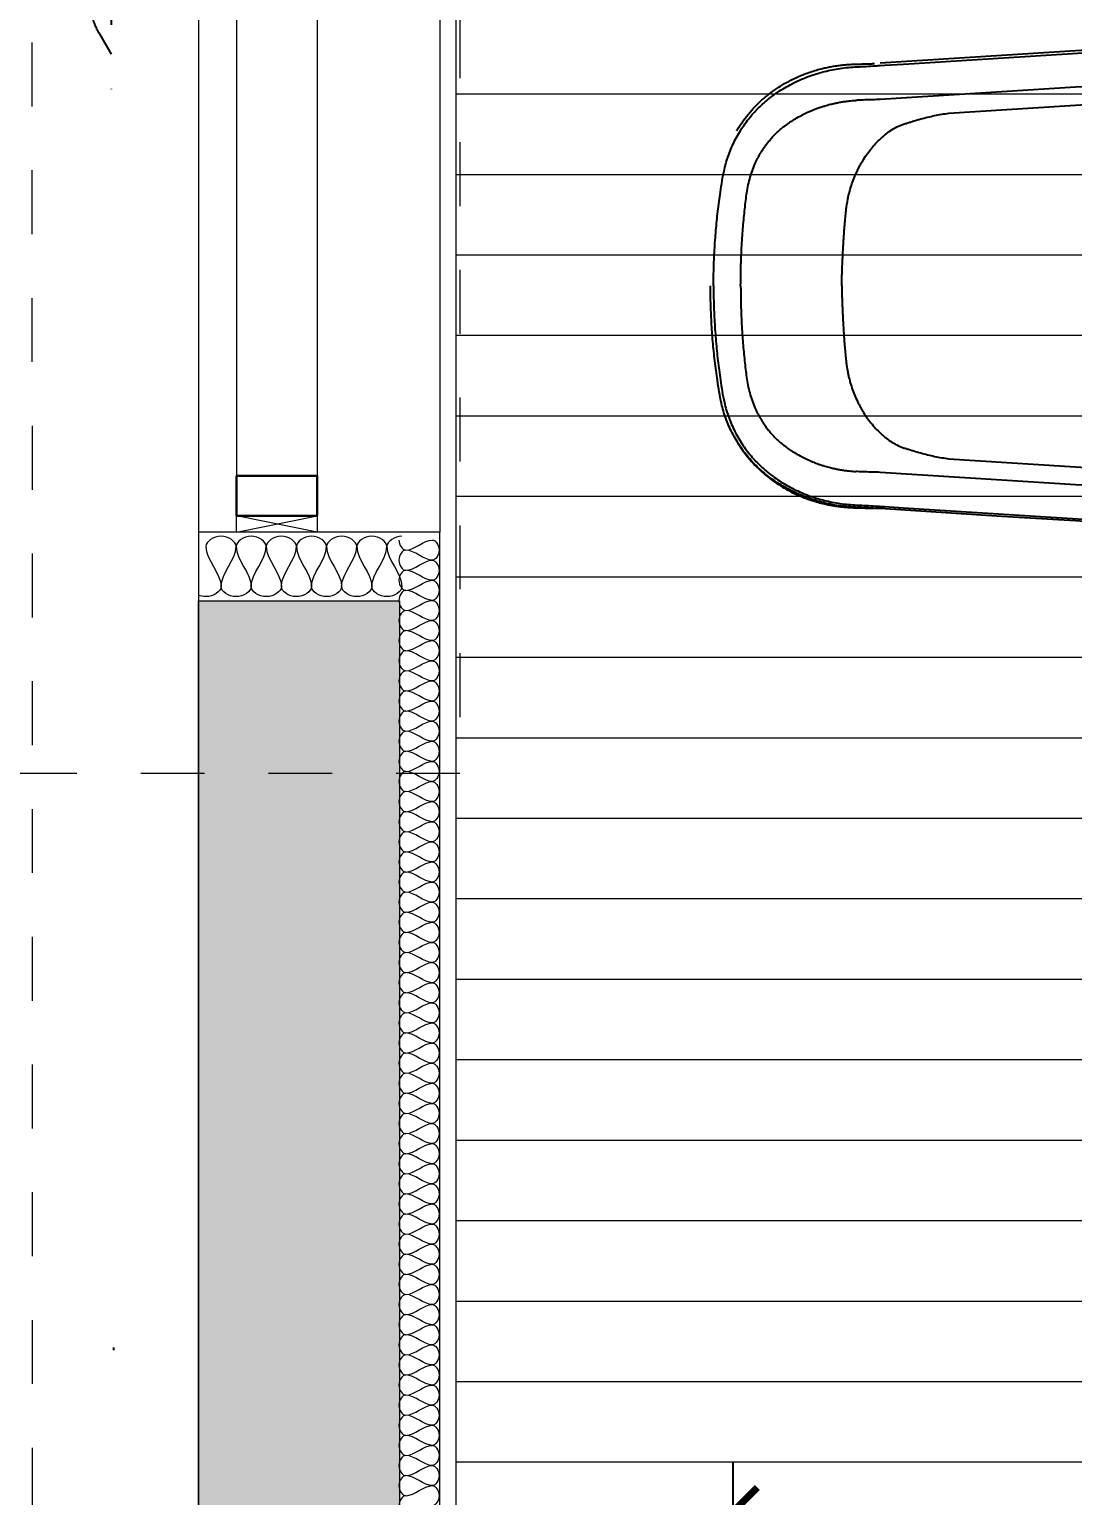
# Model space of a CAD drawing. Header units: millimetres. Extents: x -18512 to 101824, y -95768 to 52898.
# Drawn here: x 30483 to 31780, y -54594 to -52772 of the extents above; entities that cross this region are included whole.
import ezdxf

# ---------------------------------------------------------------- set-up
doc = ezdxf.new("R2010")
doc.units = ezdxf.units.MM
doc.header["$LTSCALE"] = 25
doc.header["$PDMODE"] = 3
for name, pattern in [('CENTER2', [28.575, 19.05, -3.175, 3.175, -3.175]), ('Dash', [6.35, 3.175, -3.175]), ('HIDDEN2', [4.7625, 3.175, -1.5875])]:
    doc.linetypes.add(name, pattern=pattern)
doc.layers.get('0').update_dxf_attribs({"color": 254, "lineweight": 0})
doc.layers.get('Defpoints').update_dxf_attribs({"lineweight": 0})
for name, color, linetype in [('1547 I-StB-p-00-GA$0$WD-FURNITURE', 1, 'Continuous'), ('4_Furniture', 3, 'Continuous'), ('FLOOR-PATTERN', 8, 'Continuous')]:
    doc.layers.add(name, color=color, linetype=linetype)
for name, color, linetype, lineweight in [('A-DETL-INSL', 8, 'Continuous', 9), ('A-DOOR', 31, 'Continuous', 18), ('A-FLOR-STRS', 2, 'Continuous', 9), ('A-GLAZ-CWMG', 51, 'Continuous', 9), ('Archi-frame', 253, 'Continuous', 9), ('hatch', 252, 'Continuous', 0), ('I-WALL', 2, 'Continuous', 9), ('S-COLS', 6, 'Continuous', 9), ('wood flooring', 8, 'Continuous', 13)]:
    doc.layers.add(name, color=color, linetype=linetype, lineweight=lineweight)
doc.styles.add('FW_Calibri', font='calibri.ttf')
doc.dimstyles.new('1-50', dxfattribs={"dimscale": 50, "dimtxt": 2, "dimasz": 1.2, "dimexe": 1.25, "dimexo": 0.625, "dimtad": 1, "dimdec": 0, "dimtxsty": 'FW_Calibri', "dimblk": 'ARCHTICK', "dimcen": 2.5, "dimdle": 1.5, "dimadec": 0, "dimazin": 0, "dimtfac": 1, "dimtdec": 0, "dimtmove": 0, "dimatfit": 3, "dimfxl": 6, "dimfxlon": 1, "dimarcsym": 0})

# ---------------------------------------------------------------- blocks, each defined once
blk = doc.blocks.new('1547 I-StB-p-00-GA$0$chair')
at = {"layer": '1547 I-StB-p-00-GA$0$WD-FURNITURE'}
for p, q in [((-263.7, 74.6), (-278, -151.9)), ((265.8, 74.6), (280.1, -151.9)), ((-306.8, -178.8), (-358.9, -178.8)), ((-353.4, -179.2), (-353.4, -178.8)), ((-319.3, -179.2), (-319.3, -178.8)), ((308.9, -178.8), (360.9, -178.8)), ((321.3, -179.2), (321.3, -178.8)), ((355.4, -179.2), (355.4, -178.8)), ((-362.3, -184.1), (-370.4, -314)), ((364.3, -184.1), (372.5, -314)), ((-361.6, -323.4), (363.6, -323.4))]:
    blk.add_line(p, q, dxfattribs=at)
at = {"layer": '1547 I-StB-p-00-GA$0$WD-FURNITURE', "flags": 128}
for points in [[(-361.4, -155), (-361, -147.9), (-359.2, -119.6), (-352.1, -6.5), (-340.3, 179.8)], [(-336.8, 179.8), (-337.2, 172.7), (-339, 144.4), (-346.1, 31.3), (-357.9, -155.2)], [(-305.8, -155.2), (-305.4, -148.1), (-303.6, -119.8), (-296.5, -6.7), (-284.7, 179.8)], [(307.9, -155.2), (307.4, -148.1), (305.6, -119.8), (298.5, -6.7), (286.7, 179.8)], [(338.8, 179.8), (339.2, 172.7), (341, 144.5), (348.2, 31.3), (359.9, -155.2)], [(363.5, -154.9), (363, -147.9), (361.2, -119.6), (354.1, -6.5), (342.3, 179.8)], [(-358.9, -178.8), (-359.6, -178.7), (-359.8, -178.7)], [(360.9, -178.8), (361.6, -178.7), (361.8, -178.7)]]:
    blk.add_lwpolyline(points, dxfattribs=at)
at = {"layer": '1547 I-StB-p-00-GA$0$WD-FURNITURE'}
for centre, radius, start, end in [((-353.4, -184.7), 8.85, 137.9522, 176.392), ((-306.8, -175.2), 3.54, 270.0021, 356.3957), ((308.9, -175.2), 3.54, 183.6051, 269.9988), ((355.4, -184.7), 8.85, 3.6089, 42.0487), ((-361.6, -314.5), 8.85, 176.392, 270.0004), ((363.6, -314.5), 8.85, 270.0004, 3.6089)]:
    blk.add_arc(centre, radius, start, end, dxfattribs=at)
for points, knots in [([(1, 435.5), (-7.5, 435.5), (-25.9, 435.3), (-54.2, 434.1), (-83.8, 432), (-113.4, 429), (-138.9, 425.6), (-160.3, 422.4), (-175.7, 419.5), (-189, 416), (-200.2, 412.3), (-211.4, 407.9), (-222.3, 402.8), (-232.9, 397), (-243.2, 390.4), (-252.9, 383.4), (-261.8, 376.1), (-270, 368.5), (-277.6, 360.6), (-285.2, 351.8), (-292.5, 342.3), (-299.6, 331.6), (-306.1, 320.6), (-311.9, 309.3), (-317.1, 297.8), (-321.4, 286.5), (-324.9, 275.8), (-327.8, 265.2), (-330.4, 253.6), (-332.6, 241.4), (-334, 228.6), (-334.8, 215.2), (-335.6, 201.3), (-336.1, 189.4), (-336.8, 182.2), (-336.8, 179.8), (-336.8, 179.8)], [0, 0, 0, 0, 0.048344, 0.10453, 0.160715, 0.21712, 0.273524, 0.306761, 0.339977, 0.362495, 0.385036, 0.407552, 0.430817, 0.45408, 0.477878, 0.501674, 0.524455, 0.547235, 0.57068, 0.594124, 0.623743, 0.653389, 0.683019, 0.713323, 0.743644, 0.773951, 0.800157, 0.826345, 0.85303, 0.879709, 0.90584, 0.931977, 0.959151, 0.986324, 1, 1, 1, 1, 1]), ([(342.3, 179.8), (342.2, 182.3), (341.8, 189.6), (341.1, 201.5), (340.4, 214), (339.8, 224.9), (339, 234.1), (337.7, 244.4), (335.7, 255.6), (333, 267.3), (329.9, 278.3), (326.3, 289.4), (322, 300.7), (316.8, 312.2), (311, 323.6), (304.4, 334.8), (297, 345.9), (289.6, 355.7), (282.1, 364.5), (274.5, 372.3), (266.1, 380.1), (257.1, 387.6), (247.4, 394.6), (237, 401.2), (226.1, 407.1), (215, 412.4), (203.8, 416.8), (192.6, 420.5), (179.2, 424), (163.5, 427), (141.7, 430.2), (116, 433.7), (86.3, 436.7), (56.5, 438.8), (28.1, 440), (9.6, 440.2), (1, 440.2)], [0, 0, 0, 0, 0.014223, 0.040821, 0.06742, 0.085816, 0.104231, 0.122621, 0.149004, 0.175391, 0.202517, 0.229663, 0.259226, 0.288803, 0.318364, 0.348549, 0.378751, 0.408926, 0.431457, 0.453989, 0.477195, 0.500404, 0.523644, 0.546885, 0.570676, 0.594469, 0.616529, 0.638614, 0.660677, 0.694619, 0.728584, 0.784334, 0.840084, 0.896051, 0.952019, 1, 1, 1, 1]), ([(1, 435.5), (9.5, 435.5), (27.9, 435.3), (56.2, 434.1), (85.8, 432), (115.4, 429), (140.9, 425.6), (162.3, 422.4), (177.7, 419.5), (191, 416), (202.3, 412.3), (213.4, 407.9), (224.3, 402.8), (235, 397), (245.2, 390.4), (254.9, 383.4), (263.8, 376.1), (272, 368.5), (279.7, 360.6), (287.2, 351.8), (294.5, 342.3), (301.6, 331.6), (308.1, 320.6), (313.9, 309.3), (319.1, 297.8), (323.4, 286.5), (326.9, 275.8), (329.8, 265.2), (332.4, 253.6), (334.6, 241.4), (336, 228.6), (336.8, 215.2), (337.6, 201.3), (338.1, 189.4), (338.8, 182.2), (338.8, 179.8), (338.8, 179.8)], [0, 0, 0, 0, 0.048344, 0.10453, 0.160715, 0.21712, 0.273524, 0.306761, 0.339977, 0.362495, 0.385036, 0.407552, 0.430817, 0.45408, 0.477878, 0.501674, 0.524455, 0.547235, 0.57068, 0.594124, 0.623743, 0.653389, 0.683019, 0.713323, 0.743644, 0.773951, 0.800157, 0.826345, 0.85303, 0.879709, 0.90584, 0.931977, 0.959151, 0.986324, 1, 1, 1, 1, 1]), ([(-236.8, 399.9), (-238.6, 398.9), (-245.1, 395.1), (-255.6, 387.6), (-268, 377.6), (-279.1, 366.8), (-288.9, 355.8), (-297.5, 344.5), (-305.5, 332.7), (-312.7, 320.2), (-318.4, 308.7), (-322.8, 298.5), (-326.1, 289.5), (-329.2, 280.1), (-331.6, 271.5), (-333.5, 263.3), (-335, 256), (-336.3, 248.5), (-337.3, 240.9), (-338.1, 233.4), (-338.6, 226.7), (-338.8, 220.8), (-339, 215.9), (-339.1, 211.4), (-339.2, 207.4), (-339.3, 203.8), (-339.4, 200.8), (-339.4, 198.2), (-339.5, 195.7), (-339.6, 193.5), (-339.7, 191.8), (-339.7, 190.4), (-339.8, 189.5), (-339.8, 188.9), (-339.8, 188.7)], [0, 0, 0, 0, 0.022703, 0.08358, 0.144878, 0.205217, 0.264431, 0.322883, 0.380352, 0.437908, 0.49664, 0.534409, 0.573293, 0.613547, 0.655365, 0.683785, 0.71201, 0.739585, 0.766182, 0.791511, 0.815297, 0.831833, 0.847132, 0.861219, 0.874173, 0.886172, 0.897547, 0.908663, 0.919751, 0.937645, 0.955651, 0.973311, 0.990119, 1, 1, 1, 1]), ([(1, 393.9), (-1.8, 393.9), (-6.8, 393.9), (-13.6, 393.8), (-19.3, 393.7), (-25.4, 393.6), (-32.7, 393.4), (-48.9, 392.9), (-71.5, 391.7), (-100, 389.4), (-122, 387), (-139, 384.9), (-151, 383.1), (-162.9, 380.2), (-174.5, 376.6), (-183.5, 373), (-190.1, 370), (-194.4, 367.9), (-198.7, 365.6), (-202.8, 363.2), (-207, 360.6), (-211.5, 357.6), (-216.5, 354), (-221.9, 349.8), (-227, 345.3), (-231.7, 340.9), (-235.8, 336.5), (-239.9, 331.9), (-242.3, 328.9), (-243.6, 327.3)], [0, 0, 0, 0, 0.030796, 0.055723, 0.074964, 0.093071, 0.123241, 0.155509, 0.272066, 0.372683, 0.471207, 0.515868, 0.561088, 0.606134, 0.651006, 0.695625, 0.714072, 0.732376, 0.750468, 0.768333, 0.786412, 0.807266, 0.831389, 0.858908, 0.88963, 0.914565, 0.941196, 0.96966, 1, 1, 1, 1]), ([(1, 393.9), (3.8, 393.9), (8.9, 393.9), (15.7, 393.8), (21.3, 393.7), (27.4, 393.6), (34.7, 393.4), (50.9, 392.9), (73.5, 391.7), (102.1, 389.4), (124, 387), (141, 384.9), (153.1, 383.1), (165, 380.2), (176.5, 376.6), (185.5, 373), (192.1, 370), (196.5, 367.9), (200.7, 365.6), (204.8, 363.2), (209, 360.7), (213.5, 357.6), (218.5, 354), (223.9, 349.8), (229, 345.3), (233.7, 340.9), (237.9, 336.5), (241.9, 331.9), (244.3, 328.9), (245.6, 327.3)], [0, 0, 0, 0, 0.030796, 0.055723, 0.074964, 0.093071, 0.123241, 0.155509, 0.272066, 0.372683, 0.471207, 0.515868, 0.561088, 0.606134, 0.651006, 0.695625, 0.714072, 0.732376, 0.750468, 0.768333, 0.786412, 0.807266, 0.831389, 0.858908, 0.88963, 0.914565, 0.941196, 0.96966, 1, 1, 1, 1]), ([(238.8, 399.9), (240.6, 398.9), (247.1, 395.2), (257.6, 387.6), (270, 377.6), (281.1, 366.8), (290.9, 355.8), (299.6, 344.6), (307.6, 332.7), (314.8, 320.2), (320.4, 308.8), (324.8, 298.5), (328.2, 289.5), (331.2, 280.1), (333.6, 271.5), (335.5, 263.3), (337, 256), (338.3, 248.5), (339.4, 240.9), (340.1, 233.4), (340.6, 226.7), (340.8, 220.8), (341, 215.9), (341.1, 211.4), (341.2, 207.4), (341.3, 203.8), (341.4, 200.8), (341.5, 198.2), (341.5, 195.8), (341.6, 193.6), (341.7, 191.8), (341.7, 190.4), (341.8, 189.5), (341.8, 188.9), (341.8, 188.7)], [0, 0, 0, 0, 0.022703, 0.08358, 0.144878, 0.205217, 0.264431, 0.322883, 0.380352, 0.437908, 0.49664, 0.534409, 0.573293, 0.613547, 0.655365, 0.683785, 0.71201, 0.739585, 0.766182, 0.791511, 0.815297, 0.831833, 0.847132, 0.861219, 0.874173, 0.886172, 0.897547, 0.908663, 0.919751, 0.937645, 0.955651, 0.973311, 0.990119, 1, 1, 1, 1]), ([(-243.4, 327.5), (-244.5, 326.1), (-246.4, 323.5), (-248.9, 320), (-250.8, 317), (-252.5, 314.5), (-255.4, 309.9), (-258.4, 304.6), (-261.6, 298.6), (-263.7, 294.4), (-265.7, 290.1), (-267.5, 285.9), (-269.1, 282), (-270.6, 278.2), (-272.1, 274.1), (-273.6, 269.6), (-275, 265), (-276.3, 260.6), (-277.5, 256), (-278.7, 250.9), (-279.9, 245.2), (-281, 239.2), (-281.9, 233.2), (-282.6, 227.7), (-283, 222.5), (-283.2, 219.2), (-283.3, 217.4), (-283.3, 217.3)], [0, 0, 0, 0, 0.0291335, 0.0535948, 0.073361, 0.089122, 0.1045793, 0.1674273, 0.1953269, 0.2231366, 0.2516852, 0.2804835, 0.3056523, 0.3269985, 0.3539662, 0.3852428, 0.4146489, 0.4425729, 0.4699524, 0.5037991, 0.5399994, 0.5790012, 0.6182913, 0.65446, 0.6855812, 0.7172833, 0.7200054, 0.7200054, 0.7200054, 0.7200054]), ([(245.4, 327.5), (246.5, 326.1), (248.4, 323.5), (250.9, 320), (252.9, 317), (254.5, 314.5), (257.4, 309.9), (260.5, 304.6), (263.6, 298.7), (265.7, 294.4), (267.7, 290.1), (269.6, 285.9), (271.2, 282), (272.6, 278.2), (274.1, 274.1), (275.6, 269.6), (277.1, 265), (278.3, 260.6), (279.5, 256), (280.7, 250.9), (281.9, 245.2), (283, 239.2), (283.9, 233.2), (284.6, 227.7), (285.1, 222.5), (285.3, 219.2), (285.4, 217.4), (285.4, 217.3)], [0, 0, 0, 0, 0.0291335, 0.0535948, 0.073361, 0.089122, 0.1045793, 0.1674273, 0.1953269, 0.2231366, 0.2516852, 0.2804835, 0.3056523, 0.3269985, 0.3539662, 0.3852428, 0.4146489, 0.4425729, 0.4699524, 0.5037991, 0.5399994, 0.5790012, 0.6182913, 0.65446, 0.6855812, 0.7172833, 0.7200054, 0.7200054, 0.7200054, 0.7200054]), ([(1, 238.9), (-2.7, 238.9), (-6.4, 238.8), (-13.7, 238.6), (-17.4, 238.5), (-28.5, 238.2), (-35.8, 237.8), (-50.6, 237.1), (-57.9, 236.7), (-67.1, 236.2), (-68.9, 236), (-72.6, 235.8), (-74.4, 235.7), (-80, 235.3), (-83.6, 235), (-94.6, 234.2), (-102, 233.5), (-110.2, 232.7), (-111.1, 232.6), (-113, 232.4), (-113.9, 232.3), (-116.6, 232), (-118.5, 231.8), (-124, 231.1), (-127.6, 230.5), (-133.1, 229.4), (-134.9, 229), (-138.5, 228.2), (-140.3, 227.7), (-145.7, 226.3), (-149.3, 225.2), (-159.8, 221.8), (-166.7, 219), (-176.8, 214.4), (-180.1, 212.7), (-185, 210.1), (-186.6, 209.2), (-189.8, 207.3), (-191.4, 206.3), (-196.2, 203.4), (-199.2, 201.3), (-205.2, 197), (-208.2, 194.7), (-213.8, 190), (-216.6, 187.6), (-221.9, 182.5), (-224.5, 179.8), (-228.2, 175.6), (-229.4, 174.2), (-231.8, 171.3), (-232.9, 169.8), (-236.2, 165.3), (-238.2, 162.3), (-241.9, 156), (-243.6, 152.7), (-245.7, 147.7), (-246.4, 146), (-247.5, 142.5), (-248, 140.7), (-249.1, 137.2), (-249.7, 135.5), (-250.7, 131.9), (-251.3, 130.2), (-252.9, 124.9), (-253.9, 121.3), (-255.9, 114.3), (-256.8, 110.7), (-258.5, 103.6), (-259.4, 100), (-260.9, 92.8), (-261.6, 89.2), (-262.8, 81.9), (-263.3, 78.3), (-263.7, 74.6)], [0, 0, 0, 0, 0.03125, 0.03125, 0.0625, 0.0625, 0.125, 0.125, 0.1875, 0.1875, 0.203125, 0.203125, 0.21875, 0.21875, 0.25, 0.25, 0.3125, 0.3125, 0.320313, 0.320313, 0.328125, 0.328125, 0.34375, 0.34375, 0.375, 0.375, 0.390625, 0.390625, 0.40625, 0.40625, 0.4375, 0.4375, 0.5, 0.5, 0.53125, 0.53125, 0.546875, 0.546875, 0.5625, 0.5625, 0.59375, 0.59375, 0.625, 0.625, 0.65625, 0.65625, 0.6875, 0.6875, 0.703125, 0.703125, 0.71875, 0.71875, 0.75, 0.75, 0.78125, 0.78125, 0.796875, 0.796875, 0.8125, 0.8125, 0.828125, 0.828125, 0.84375, 0.84375, 0.875, 0.875, 0.90625, 0.90625, 0.9375, 0.9375, 0.96875, 0.96875, 1, 1, 1, 1]), ([(1, 238.9), (4.7, 238.9), (8.4, 238.8), (15.8, 238.6), (19.5, 238.5), (30.5, 238.2), (37.9, 237.8), (52.6, 237.1), (59.9, 236.7), (69.1, 236.2), (71, 236), (74.6, 235.8), (76.5, 235.7), (82, 235.3), (85.7, 235), (96.7, 234.2), (104, 233.5), (112.2, 232.7), (113.2, 232.6), (115, 232.4), (115.9, 232.3), (118.7, 232), (120.5, 231.8), (126, 231.1), (129.6, 230.5), (135.1, 229.4), (136.9, 229), (140.5, 228.2), (142.3, 227.7), (147.7, 226.3), (151.3, 225.2), (161.8, 221.8), (168.7, 219), (178.8, 214.4), (182.1, 212.7), (187, 210.1), (188.6, 209.2), (191.9, 207.3), (193.5, 206.3), (198.2, 203.4), (201.3, 201.3), (207.3, 197), (210.2, 194.7), (215.9, 190), (218.6, 187.6), (224, 182.5), (226.5, 179.8), (230.2, 175.6), (231.5, 174.2), (233.8, 171.3), (234.9, 169.8), (238.2, 165.3), (240.3, 162.3), (243.9, 156), (245.6, 152.7), (247.7, 147.7), (248.4, 146), (249.5, 142.5), (250.1, 140.7), (251.1, 137.2), (251.7, 135.5), (252.8, 131.9), (253.3, 130.2), (254.9, 124.9), (255.9, 121.4), (257.9, 114.3), (258.8, 110.7), (260.6, 103.6), (261.4, 100), (262.9, 92.8), (263.6, 89.2), (264.8, 81.9), (265.4, 78.3), (265.8, 74.6)], [0, 0, 0, 0, 0.03125, 0.03125, 0.0625, 0.0625, 0.125, 0.125, 0.1875, 0.1875, 0.203125, 0.203125, 0.21875, 0.21875, 0.25, 0.25, 0.3125, 0.3125, 0.320313, 0.320313, 0.328125, 0.328125, 0.34375, 0.34375, 0.375, 0.375, 0.390625, 0.390625, 0.40625, 0.40625, 0.4375, 0.4375, 0.5, 0.5, 0.53125, 0.53125, 0.546875, 0.546875, 0.5625, 0.5625, 0.59375, 0.59375, 0.625, 0.625, 0.65625, 0.65625, 0.6875, 0.6875, 0.703125, 0.703125, 0.71875, 0.71875, 0.75, 0.75, 0.78125, 0.78125, 0.796875, 0.796875, 0.8125, 0.8125, 0.828125, 0.828125, 0.84375, 0.84375, 0.875, 0.875, 0.90625, 0.90625, 0.9375, 0.9375, 0.96875, 0.96875, 1, 1, 1, 1]), ([(-284.7, 179.8), (-284.6, 183.7), (-284.4, 191.6), (-284, 203.4), (-283.8, 212), (-283.4, 216.5), (-283.3, 217.3)], [0, 0, 0, 0, 0.307713, 0.61542, 0.934407, 1, 1, 1, 1]), ([(286.7, 179.8), (286.6, 183.7), (286.4, 191.6), (286, 203.4), (285.8, 212), (285.4, 216.6), (285.4, 217.3)], [0, 0, 0, 0, 0.307713, 0.61542, 0.934407, 1, 1, 1, 1]), ([(-362.4, -174.8), (-362.4, -174.8), (-362.5, -174.7), (-362.4, -174), (-362.4, -172.6), (-362.3, -170.7), (-362.2, -168.4), (-362.1, -165.7), (-361.9, -162.7), (-361.7, -159.1), (-361.5, -156.5), (-361.4, -155)], [0, 0, 0, 0, 0.025798, 0.142664, 0.25953, 0.376395, 0.493305, 0.610216, 0.727313, 0.84441, 1, 1, 1, 1]), ([(-357.9, -155.2), (-358, -156.9), (-358.1, -160), (-358.4, -164.2), (-358.5, -167.8), (-358.7, -171), (-358.8, -173.7), (-358.9, -175.9), (-358.9, -177.5), (-358.9, -178.6), (-358.9, -178.7), (-358.9, -178.8)], [0, 0, 0, 0, 0.142554, 0.248331, 0.357164, 0.462792, 0.571472, 0.677072, 0.785729, 0.891335, 1, 1, 1, 1]), ([(-306.8, -178.8), (-306.8, -178.7), (-306.9, -178.6), (-306.9, -177.6), (-306.8, -175.9), (-306.7, -173.7), (-306.6, -171), (-306.5, -167.8), (-306.3, -164.3), (-306.1, -160), (-305.9, -156.9), (-305.8, -155.2)], [0, 0, 0, 0, 0.105606, 0.214271, 0.319871, 0.428528, 0.534156, 0.642836, 0.748613, 0.857447, 1, 1, 1, 1]), ([(-302.3, -155.4), (-302.4, -156.9), (-302.6, -159.5), (-302.8, -163.1), (-302.9, -166.1), (-303.1, -168.8), (-303.2, -171.2), (-303.3, -173), (-303.3, -174.4), (-303.3, -175.3), (-303.3, -175.4), (-303.3, -175.5)], [0, 0, 0, 0, 0.142603, 0.249927, 0.35725, 0.464402, 0.571553, 0.678665, 0.785775, 0.892887, 1, 1, 1, 1]), ([(304.3, -155.4), (304.4, -156.9), (304.6, -159.5), (304.8, -163.1), (305, -166.1), (305.1, -168.8), (305.2, -171.2), (305.3, -173), (305.4, -174.4), (305.4, -175.3), (305.3, -175.4), (305.3, -175.5)], [0, 0, 0, 0, 0.142603, 0.249927, 0.35725, 0.464402, 0.571553, 0.678665, 0.785775, 0.892887, 1, 1, 1, 1]), ([(308.9, -178.8), (308.9, -178.7), (308.9, -178.6), (308.9, -177.6), (308.8, -175.9), (308.8, -173.7), (308.7, -171), (308.5, -167.8), (308.3, -164.3), (308.1, -160), (308, -156.9), (307.9, -155.2)], [0, 0, 0, 0, 0.105606, 0.214271, 0.319871, 0.428528, 0.534156, 0.642836, 0.748613, 0.857447, 1, 1, 1, 1]), ([(359.9, -155.2), (360, -156.9), (360.2, -160), (360.4, -164.2), (360.6, -167.8), (360.7, -171), (360.8, -173.7), (360.9, -175.9), (360.9, -177.5), (361, -178.6), (360.9, -178.7), (360.9, -178.8)], [0, 0, 0, 0, 0.142554, 0.248331, 0.357164, 0.462792, 0.571472, 0.677072, 0.785729, 0.891335, 1, 1, 1, 1]), ([(364.5, -174.8), (364.5, -174.8), (364.5, -174.7), (364.5, -174), (364.4, -172.6), (364.3, -170.7), (364.2, -168.4), (364.1, -165.7), (363.9, -162.7), (363.7, -159.1), (363.5, -156.4), (363.5, -154.9)], [0, 0, 0, 0, 0.025798, 0.142664, 0.25953, 0.376395, 0.493305, 0.610216, 0.727313, 0.84441, 1, 1, 1, 1]), ([(-362.5, -175.2), (-362.5, -175.2), (-362.4, -175.3), (-362.4, -175.5), (-362.4, -175.9), (-362.2, -176.4), (-361.9, -177.1), (-361.4, -177.8), (-360.7, -178.4), (-360.1, -178.6), (-359.8, -178.7)], [0, 0, 0, 0, 0.031894, 0.193604, 0.305661, 0.40232, 0.533496, 0.682089, 0.844817, 1, 1, 1, 1]), ([(364.5, -175.2), (364.5, -175.2), (364.5, -175.3), (364.5, -175.5), (364.4, -175.9), (364.3, -176.4), (364, -177.1), (363.4, -177.8), (362.7, -178.4), (362.1, -178.6), (361.8, -178.6)], [0, 0, 0, 0, 0.031894, 0.193604, 0.305661, 0.40232, 0.533496, 0.682089, 0.844817, 1, 1, 1, 1])]:
    blk.add_open_spline(points, degree=3, knots=knots, dxfattribs=at)
blk = doc.blocks.new('Rectangular Mullion - 50 x 100mm-7747995-GROUND FLOOR PLAN')
at = {"layer": 'A-GLAZ-CWMG'}
for p, q in [((10503.1, -21829.8), (10503.1, -21104.8)), ((10603.1, -21829.8), (10603.1, -21104.8))]:
    blk.add_line(p, q, dxfattribs=at)
blk = doc.blocks.new('Rectangular Mullion - 50 x 100mm-7747785-GROUND FLOOR PLAN')
at = {"layer": 'A-GLAZ-CWMG', "lineweight": 30}
for p, q in [((0, 50), (-50, 50)), ((-50, 50), (-50, -50)), ((0, -50), (0, 50)), ((-50, -50), (0, -50))]:
    blk.add_line(p, q, dxfattribs=at)
blk = doc.blocks.new('*U340')
at = {"color": 1, "linetype": 'CENTER2'}
blk.add_line((0, 0), (2143.8, 0), dxfattribs=at)
at = {"color": 1, "linetype": 'HIDDEN2'}
blk.add_line((2075, 14.4), (2100, 0), dxfattribs=at)
blk.add_arc((2025, -72.2), 100, 60, 120, dxfattribs=at)
blk = doc.blocks.new('_ArchTick')
at = {"color": 0, "linetype": 'ByBlock', "const_width": 0.15}
blk.add_lwpolyline([(-0.5, -0.5), (0.5, 0.5)], dxfattribs=at)
blk = doc.blocks.new('*D441')
at = {"layer": 'Defpoints', "color": 0, "transparency": 16777216}
for p in [(33358.1, -54614.3), (31357.7, -54721), (33358.1, -54721)]:
    blk.add_point(p, dxfattribs=at)
at = {"layer": 'I-WALL', "color": 0, "lineweight": -2, "transparency": 16777216}
for p, q in [((31357.7, -54689.7), (31357.7, -54551.8)), ((33358.1, -54689.7), (33358.1, -54551.8)), ((31282.7, -54614.3), (32174.1, -54614.3)), ((33433.1, -54614.3), (32541.7, -54614.3))]:
    blk.add_line(p, q, dxfattribs=at)
at = {"layer": 'I-WALL', "color": 0, "lineweight": -2, "transparency": 16777216, "xscale": 59.99999999999995, "yscale": 59.99999999999995, "zscale": 59.99999999999995, "rotation": 180}
blk.add_blockref('_ArchTick', (31357.7, -54614.3), dxfattribs=at)
at = {"layer": 'I-WALL', "color": 0, "lineweight": -2, "transparency": 16777216, "xscale": 59.99999999999995, "yscale": 59.99999999999995, "zscale": 59.99999999999995}
blk.add_blockref('_ArchTick', (33358.1, -54614.3), dxfattribs=at)
at = {"layer": 'I-WALL', "color": 0, "transparency": 16777216, "insert": (32357.9, -54614.3), "char_height": 100, "attachment_point": 5, "style": 'FW_Calibri'}
blk.add_mtext('2000', dxfattribs=at)

msp = doc.modelspace()

# ---------------------------------------------------------------- hatches: boundary and pattern name
at = {"layer": 'S-COLS'}
msp.add_hatch(color=252, dxfattribs=at).paths.add_polyline_path([(30692.9, -53482.6), (30942.9, -53482.6), (30942.9, -55182.6), (30692.9, -55182.6)], flags=0)
at = {"layer": 'wood flooring'}
h = msp.add_hatch(dxfattribs=at)
h.set_pattern_fill('_USER', color=256, scale=100, pattern_type=0)
h.set_pattern_definition([(360, (338285.01, 171947.46), (-2e-14, 100), [])])
h.paths.add_polyline_path([(33755.5, -49171.9), (31012.9, -49171.9), (31012.9, -49811.5), (31012.9, -62446.9), (32698.1, -62446.9), (32698.1, -63146.9), (33808.1, -63146.9)])

# ---------------------------------------------------------------- linework, layer by layer
at = {"layer": 'A-DETL-INSL', "color": 1}
msp.add_lwpolyline([(30692.9, -55181.6), (30692.9, -55216.6), (30992.9, -55216.6), (30992.9, -53396.9), (30692.9, -53396.9)], dxfattribs=at)
at = {"layer": 'A-DETL-INSL'}
for points in [[(30739.6, -53414.7), (30739.6, -53408.8), (30720.9, -53395.6), (30702.1, -53408.8), (30702.1, -53414.7)], [(30777.1, -53414.7), (30777.1, -53408.8), (30758.4, -53395.6), (30739.6, -53408.8), (30739.6, -53414.7)], [(30814.6, -53414.7), (30814.6, -53408.8), (30795.9, -53395.6), (30777.1, -53408.8), (30777.1, -53414.7)], [(30852.1, -53414.7), (30852.1, -53408.8), (30833.4, -53395.6), (30814.6, -53408.8), (30814.6, -53414.7)], [(30889.6, -53414.7), (30889.6, -53408.8), (30870.9, -53395.6), (30852.1, -53408.8), (30852.1, -53414.7)], [(30927.1, -53414.7), (30927.1, -53408.8), (30908.4, -53395.6), (30889.6, -53408.8), (30889.6, -53414.7)], [(30945.9, -53402.2), (30937, -53402.2), (30927.1, -53408.8), (30927.1, -53414.7)], [(30942.1, -53406.9), (30942.1, -53412.8), (30946.5, -53419.4), (30950.5, -53419.4)], [(30950.5, -53419.4), (30961.9, -53419.4), (30972.4, -53406.9), (30983.8, -53406.9)], [(30983.8, -53406.9), (30987.7, -53406.9), (30996.5, -53419.4), (30987.7, -53431.9), (30983.8, -53431.9)], [(30702.1, -53414.7), (30702.1, -53431.9), (30720.9, -53447.5), (30720.9, -53464.7)], [(30720.9, -53464.7), (30720.9, -53447.5), (30739.6, -53431.9), (30739.6, -53414.7)], [(30739.6, -53414.7), (30739.6, -53431.9), (30758.4, -53447.5), (30758.4, -53464.7)], [(30758.4, -53464.7), (30758.4, -53447.5), (30777.1, -53431.9), (30777.1, -53414.7)], [(30777.1, -53414.7), (30777.1, -53431.9), (30795.9, -53447.5), (30795.9, -53464.7)], [(30795.9, -53464.7), (30795.9, -53447.5), (30814.6, -53431.9), (30814.6, -53414.7)], [(30814.6, -53414.7), (30814.6, -53431.9), (30833.4, -53447.5), (30833.4, -53464.7)], [(30833.4, -53464.7), (30833.4, -53447.5), (30852.1, -53431.9), (30852.1, -53414.7)], [(30852.1, -53414.7), (30852.1, -53431.9), (30870.9, -53447.5), (30870.9, -53464.7)], [(30870.9, -53464.7), (30870.9, -53447.5), (30889.6, -53431.9), (30889.6, -53414.7)], [(30889.6, -53414.7), (30889.6, -53431.9), (30908.4, -53447.5), (30908.4, -53464.7)], [(30908.4, -53464.7), (30908.4, -53447.5), (30927.1, -53431.9), (30927.1, -53414.7)], [(30927.1, -53414.7), (30927.1, -53431.9), (30945.9, -53447.5), (30945.9, -53464.7)], [(30950.5, -53419.4), (30946.5, -53419.4), (30937.7, -53431.9), (30946.5, -53444.4), (30950.5, -53444.4)], [(30983.8, -53431.9), (30972.4, -53431.9), (30961.9, -53419.4), (30950.5, -53419.4)], [(30950.5, -53444.4), (30961.9, -53444.4), (30972.4, -53431.9), (30983.8, -53431.9)], [(30983.8, -53431.9), (30987.7, -53431.9), (30996.5, -53444.4), (30987.7, -53456.9), (30983.8, -53456.9)], [(30950.5, -53444.4), (30946.5, -53444.4), (30937.7, -53456.9), (30946.5, -53469.4), (30950.5, -53469.4)], [(30983.8, -53456.9), (30972.4, -53456.9), (30961.9, -53444.4), (30950.5, -53444.4)], [(30950.5, -53469.4), (30961.9, -53469.4), (30972.4, -53456.9), (30983.8, -53456.9)], [(30983.8, -53456.9), (30987.7, -53456.9), (30996.5, -53469.4), (30987.7, -53481.9), (30983.8, -53481.9)], [(30758.4, -53464.7), (30758.4, -53470.6), (30739.6, -53483.8), (30720.9, -53470.6), (30720.9, -53464.7)], [(30795.9, -53464.7), (30795.9, -53470.6), (30777.1, -53483.8), (30758.4, -53470.6), (30758.4, -53464.7)], [(30833.4, -53464.7), (30833.4, -53470.6), (30814.6, -53483.8), (30795.9, -53470.6), (30795.9, -53464.7)], [(30870.9, -53464.7), (30870.9, -53470.6), (30852.1, -53483.8), (30833.4, -53470.6), (30833.4, -53464.7)], [(30908.4, -53464.7), (30908.4, -53470.6), (30889.6, -53483.8), (30870.9, -53470.6), (30870.9, -53464.7)], [(30945.9, -53464.7), (30945.9, -53470.6), (30927.1, -53483.8), (30908.4, -53470.6), (30908.4, -53464.7)], [(30950.5, -53469.4), (30946.5, -53469.4), (30937.7, -53481.9), (30946.5, -53494.4), (30950.5, -53494.4)], [(30983.8, -53481.9), (30972.4, -53481.9), (30961.9, -53469.4), (30950.5, -53469.4)], [(30950.5, -53494.4), (30946.5, -53494.4), (30937.7, -53506.9), (30946.5, -53519.4), (30950.5, -53519.4)], [(30950.5, -53494.4), (30961.9, -53494.4), (30972.4, -53481.9), (30983.8, -53481.9)], [(30983.8, -53506.9), (30972.4, -53506.9), (30961.9, -53494.4), (30950.5, -53494.4)], [(30983.8, -53481.9), (30987.7, -53481.9), (30996.5, -53494.4), (30987.7, -53506.9), (30983.8, -53506.9)], [(30950.5, -53519.4), (30961.9, -53519.4), (30972.4, -53506.9), (30983.8, -53506.9)], [(30983.8, -53506.9), (30987.7, -53506.9), (30996.5, -53519.4), (30987.7, -53531.9), (30983.8, -53531.9)], [(30950.5, -53519.4), (30946.5, -53519.4), (30937.7, -53531.9), (30946.5, -53544.4), (30950.5, -53544.4)], [(30983.8, -53531.9), (30972.4, -53531.9), (30961.9, -53519.4), (30950.5, -53519.4)], [(30950.5, -53544.4), (30961.9, -53544.4), (30972.4, -53531.9), (30983.8, -53531.9)], [(30983.8, -53531.9), (30987.7, -53531.9), (30996.5, -53544.4), (30987.7, -53556.9), (30983.8, -53556.9)], [(30950.5, -53544.4), (30946.5, -53544.4), (30937.7, -53556.9), (30946.5, -53569.4), (30950.5, -53569.4)], [(30983.8, -53556.9), (30972.4, -53556.9), (30961.9, -53544.4), (30950.5, -53544.4)], [(30950.5, -53569.4), (30946.5, -53569.4), (30937.7, -53581.9), (30946.5, -53594.4), (30950.5, -53594.4)], [(30950.5, -53569.4), (30961.9, -53569.4), (30972.4, -53556.9), (30983.8, -53556.9)], [(30983.8, -53581.9), (30972.4, -53581.9), (30961.9, -53569.4), (30950.5, -53569.4)], [(30983.8, -53556.9), (30987.7, -53556.9), (30996.5, -53569.4), (30987.7, -53581.9), (30983.8, -53581.9)], [(30950.5, -53594.4), (30961.9, -53594.4), (30972.4, -53581.9), (30983.8, -53581.9)], [(30983.8, -53581.9), (30987.7, -53581.9), (30996.5, -53594.4), (30987.7, -53606.9), (30983.8, -53606.9)], [(30950.5, -53594.4), (30946.5, -53594.4), (30937.7, -53606.9), (30946.5, -53619.4), (30950.5, -53619.4)], [(30983.8, -53606.9), (30972.4, -53606.9), (30961.9, -53594.4), (30950.5, -53594.4)], [(30950.5, -53619.4), (30961.9, -53619.4), (30972.4, -53606.9), (30983.8, -53606.9)], [(30983.8, -53606.9), (30987.7, -53606.9), (30996.5, -53619.4), (30987.7, -53631.9), (30983.8, -53631.9)], [(30950.5, -53619.4), (30946.5, -53619.4), (30937.7, -53631.9), (30946.5, -53644.4), (30950.5, -53644.4)], [(30983.8, -53631.9), (30972.4, -53631.9), (30961.9, -53619.4), (30950.5, -53619.4)], [(30950.5, -53644.4), (30961.9, -53644.4), (30972.4, -53631.9), (30983.8, -53631.9)], [(30983.8, -53631.9), (30987.7, -53631.9), (30996.5, -53644.4), (30987.7, -53656.9), (30983.8, -53656.9)], [(30950.5, -53644.4), (30946.5, -53644.4), (30937.7, -53656.9), (30946.5, -53669.4), (30950.5, -53669.4)], [(30983.8, -53656.9), (30972.4, -53656.9), (30961.9, -53644.4), (30950.5, -53644.4)], [(30950.5, -53669.4), (30961.9, -53669.4), (30972.4, -53656.9), (30983.8, -53656.9)], [(30983.8, -53656.9), (30987.7, -53656.9), (30996.5, -53669.4), (30987.7, -53681.9), (30983.8, -53681.9)], [(30950.5, -53669.4), (30946.5, -53669.4), (30937.7, -53681.9), (30946.5, -53694.4), (30950.5, -53694.4)], [(30983.8, -53681.9), (30972.4, -53681.9), (30961.9, -53669.4), (30950.5, -53669.4)], [(30950.5, -53694.4), (30946.5, -53694.4), (30937.7, -53706.9), (30946.5, -53719.4), (30950.5, -53719.4)], [(30950.5, -53694.4), (30961.9, -53694.4), (30972.4, -53681.9), (30983.8, -53681.9)], [(30983.8, -53706.9), (30972.4, -53706.9), (30961.9, -53694.4), (30950.5, -53694.4)], [(30983.8, -53681.9), (30987.7, -53681.9), (30996.5, -53694.4), (30987.7, -53706.9), (30983.8, -53706.9)], [(30950.5, -53719.4), (30961.9, -53719.4), (30972.4, -53706.9), (30983.8, -53706.9)], [(30983.8, -53706.9), (30987.7, -53706.9), (30996.5, -53719.4), (30987.7, -53731.9), (30983.8, -53731.9)], [(30950.5, -53719.4), (30946.5, -53719.4), (30937.7, -53731.9), (30946.5, -53744.4), (30950.5, -53744.4)], [(30983.8, -53731.9), (30972.4, -53731.9), (30961.9, -53719.4), (30950.5, -53719.4)], [(30950.5, -53744.4), (30961.9, -53744.4), (30972.4, -53731.9), (30983.8, -53731.9)], [(30983.8, -53731.9), (30987.7, -53731.9), (30996.5, -53744.4), (30987.7, -53756.9), (30983.8, -53756.9)], [(30950.5, -53744.4), (30946.5, -53744.4), (30937.7, -53756.9), (30946.5, -53769.4), (30950.5, -53769.4)], [(30983.8, -53756.9), (30972.4, -53756.9), (30961.9, -53744.4), (30950.5, -53744.4)], [(30950.5, -53769.4), (30946.5, -53769.4), (30937.7, -53781.9), (30946.5, -53794.4), (30950.5, -53794.4)], [(30950.5, -53769.4), (30961.9, -53769.4), (30972.4, -53756.9), (30983.8, -53756.9)], [(30983.8, -53781.9), (30972.4, -53781.9), (30961.9, -53769.4), (30950.5, -53769.4)], [(30983.8, -53756.9), (30987.7, -53756.9), (30996.5, -53769.4), (30987.7, -53781.9), (30983.8, -53781.9)], [(30950.5, -53794.4), (30961.9, -53794.4), (30972.4, -53781.9), (30983.8, -53781.9)], [(30983.8, -53781.9), (30987.7, -53781.9), (30996.5, -53794.4), (30987.7, -53806.9), (30983.8, -53806.9)], [(30950.5, -53794.4), (30946.5, -53794.4), (30937.7, -53806.9), (30946.5, -53819.4), (30950.5, -53819.4)], [(30983.8, -53806.9), (30972.4, -53806.9), (30961.9, -53794.4), (30950.5, -53794.4)], [(30950.5, -53819.4), (30961.9, -53819.4), (30972.4, -53806.9), (30983.8, -53806.9)], [(30983.8, -53806.9), (30987.7, -53806.9), (30996.5, -53819.4), (30987.7, -53831.9), (30983.8, -53831.9)], [(30950.5, -53819.4), (30946.5, -53819.4), (30937.7, -53831.9), (30946.5, -53844.4), (30950.5, -53844.4)], [(30983.8, -53831.9), (30972.4, -53831.9), (30961.9, -53819.4), (30950.5, -53819.4)], [(30950.5, -53844.4), (30946.5, -53844.4), (30937.7, -53856.9), (30946.5, -53869.4), (30950.5, -53869.4)], [(30950.5, -53844.4), (30961.9, -53844.4), (30972.4, -53831.9), (30983.8, -53831.9)], [(30983.8, -53856.9), (30972.4, -53856.9), (30961.9, -53844.4), (30950.5, -53844.4)], [(30983.8, -53831.9), (30987.7, -53831.9), (30996.5, -53844.4), (30987.7, -53856.9), (30983.8, -53856.9)], [(30950.5, -53869.4), (30961.9, -53869.4), (30972.4, -53856.9), (30983.8, -53856.9)], [(30983.8, -53856.9), (30987.7, -53856.9), (30996.5, -53869.4), (30987.7, -53881.9), (30983.8, -53881.9)], [(30950.5, -53869.4), (30946.5, -53869.4), (30937.7, -53881.9), (30946.5, -53894.4), (30950.5, -53894.4)], [(30983.8, -53881.9), (30972.4, -53881.9), (30961.9, -53869.4), (30950.5, -53869.4)], [(30950.5, -53894.4), (30946.5, -53894.4), (30937.7, -53906.9), (30946.5, -53919.4), (30950.5, -53919.4)], [(30950.5, -53894.4), (30961.9, -53894.4), (30972.4, -53881.9), (30983.8, -53881.9)], [(30983.8, -53906.9), (30972.4, -53906.9), (30961.9, -53894.4), (30950.5, -53894.4)], [(30983.8, -53881.9), (30987.7, -53881.9), (30996.5, -53894.4), (30987.7, -53906.9), (30983.8, -53906.9)], [(30950.5, -53919.4), (30961.9, -53919.4), (30972.4, -53906.9), (30983.8, -53906.9)], [(30983.8, -53906.9), (30987.7, -53906.9), (30996.5, -53919.4), (30987.7, -53931.9), (30983.8, -53931.9)], [(30950.5, -53919.4), (30946.5, -53919.4), (30937.7, -53931.9), (30946.5, -53944.4), (30950.5, -53944.4)], [(30983.8, -53931.9), (30972.4, -53931.9), (30961.9, -53919.4), (30950.5, -53919.4)], [(30950.5, -53944.4), (30961.9, -53944.4), (30972.4, -53931.9), (30983.8, -53931.9)], [(30983.8, -53931.9), (30987.7, -53931.9), (30996.5, -53944.4), (30987.7, -53956.9), (30983.8, -53956.9)], [(30950.5, -53944.4), (30946.5, -53944.4), (30937.7, -53956.9), (30946.5, -53969.4), (30950.5, -53969.4)], [(30983.8, -53956.9), (30972.4, -53956.9), (30961.9, -53944.4), (30950.5, -53944.4)], [(30950.5, -53969.4), (30946.5, -53969.4), (30937.7, -53981.9), (30946.5, -53994.4), (30950.5, -53994.4)], [(30950.5, -53969.4), (30961.9, -53969.4), (30972.4, -53956.9), (30983.8, -53956.9)], [(30983.8, -53981.9), (30972.4, -53981.9), (30961.9, -53969.4), (30950.5, -53969.4)], [(30983.8, -53956.9), (30987.7, -53956.9), (30996.5, -53969.4), (30987.7, -53981.9), (30983.8, -53981.9)], [(30950.5, -53994.4), (30961.9, -53994.4), (30972.4, -53981.9), (30983.8, -53981.9)], [(30983.8, -53981.9), (30987.7, -53981.9), (30996.5, -53994.4), (30987.7, -54006.9), (30983.8, -54006.9)], [(30950.5, -53994.4), (30946.5, -53994.4), (30937.7, -54006.9), (30946.5, -54019.4), (30950.5, -54019.4)], [(30983.8, -54006.9), (30972.4, -54006.9), (30961.9, -53994.4), (30950.5, -53994.4)], [(30950.5, -54019.4), (30961.9, -54019.4), (30972.4, -54006.9), (30983.8, -54006.9)], [(30983.8, -54006.9), (30987.7, -54006.9), (30996.5, -54019.4), (30987.7, -54031.9), (30983.8, -54031.9)], [(30950.5, -54019.4), (30946.5, -54019.4), (30937.7, -54031.9), (30946.5, -54044.4), (30950.5, -54044.4)], [(30983.8, -54031.9), (30972.4, -54031.9), (30961.9, -54019.4), (30950.5, -54019.4)], [(30950.5, -54044.4), (30946.5, -54044.4), (30937.7, -54056.9), (30946.5, -54069.4), (30950.5, -54069.4)], [(30950.5, -54044.4), (30961.9, -54044.4), (30972.4, -54031.9), (30983.8, -54031.9)], [(30983.8, -54056.9), (30972.4, -54056.9), (30961.9, -54044.4), (30950.5, -54044.4)], [(30983.8, -54031.9), (30987.7, -54031.9), (30996.5, -54044.4), (30987.7, -54056.9), (30983.8, -54056.9)], [(30950.5, -54069.4), (30961.9, -54069.4), (30972.4, -54056.9), (30983.8, -54056.9)], [(30983.8, -54056.9), (30987.7, -54056.9), (30996.5, -54069.4), (30987.7, -54081.9), (30983.8, -54081.9)], [(30950.5, -54069.4), (30946.5, -54069.4), (30937.7, -54081.9), (30946.5, -54094.4), (30950.5, -54094.4)], [(30983.8, -54081.9), (30972.4, -54081.9), (30961.9, -54069.4), (30950.5, -54069.4)], [(30950.5, -54094.4), (30946.5, -54094.4), (30937.7, -54106.9), (30946.5, -54119.4), (30950.5, -54119.4)], [(30950.5, -54094.4), (30961.9, -54094.4), (30972.4, -54081.9), (30983.8, -54081.9)], [(30983.8, -54106.9), (30972.4, -54106.9), (30961.9, -54094.4), (30950.5, -54094.4)], [(30983.8, -54081.9), (30987.7, -54081.9), (30996.5, -54094.4), (30987.7, -54106.9), (30983.8, -54106.9)], [(30950.5, -54119.4), (30961.9, -54119.4), (30972.4, -54106.9), (30983.8, -54106.9)], [(30983.8, -54106.9), (30987.7, -54106.9), (30996.5, -54119.4), (30987.7, -54131.9), (30983.8, -54131.9)], [(30950.5, -54119.4), (30946.5, -54119.4), (30937.7, -54131.9), (30946.5, -54144.4), (30950.5, -54144.4)], [(30983.8, -54131.9), (30972.4, -54131.9), (30961.9, -54119.4), (30950.5, -54119.4)], [(30950.5, -54144.4), (30961.9, -54144.4), (30972.4, -54131.9), (30983.8, -54131.9)], [(30983.8, -54131.9), (30987.7, -54131.9), (30996.5, -54144.4), (30987.7, -54156.9), (30983.8, -54156.9)], [(30950.5, -54144.4), (30946.5, -54144.4), (30937.7, -54156.9), (30946.5, -54169.4), (30950.5, -54169.4)], [(30983.8, -54156.9), (30972.4, -54156.9), (30961.9, -54144.4), (30950.5, -54144.4)], [(30950.5, -54169.4), (30946.5, -54169.4), (30937.7, -54181.9), (30946.5, -54194.4), (30950.5, -54194.4)], [(30950.5, -54169.4), (30961.9, -54169.4), (30972.4, -54156.9), (30983.8, -54156.9)], [(30983.8, -54181.9), (30972.4, -54181.9), (30961.9, -54169.4), (30950.5, -54169.4)], [(30983.8, -54156.9), (30987.7, -54156.9), (30996.5, -54169.4), (30987.7, -54181.9), (30983.8, -54181.9)], [(30950.5, -54194.4), (30961.9, -54194.4), (30972.4, -54181.9), (30983.8, -54181.9)], [(30983.8, -54181.9), (30987.7, -54181.9), (30996.5, -54194.4), (30987.7, -54206.9), (30983.8, -54206.9)], [(30950.5, -54194.4), (30946.5, -54194.4), (30937.7, -54206.9), (30946.5, -54219.4), (30950.5, -54219.4)], [(30983.8, -54206.9), (30972.4, -54206.9), (30961.9, -54194.4), (30950.5, -54194.4)], [(30950.5, -54219.4), (30961.9, -54219.4), (30972.4, -54206.9), (30983.8, -54206.9)], [(30983.8, -54206.9), (30987.7, -54206.9), (30996.5, -54219.4), (30987.7, -54231.9), (30983.8, -54231.9)], [(30950.5, -54219.4), (30946.5, -54219.4), (30937.7, -54231.9), (30946.5, -54244.4), (30950.5, -54244.4)], [(30983.8, -54231.9), (30972.4, -54231.9), (30961.9, -54219.4), (30950.5, -54219.4)], [(30950.5, -54244.4), (30946.5, -54244.4), (30937.7, -54256.9), (30946.5, -54269.4), (30950.5, -54269.4)], [(30950.5, -54244.4), (30961.9, -54244.4), (30972.4, -54231.9), (30983.8, -54231.9)], [(30983.8, -54256.9), (30972.4, -54256.9), (30961.9, -54244.4), (30950.5, -54244.4)], [(30983.8, -54231.9), (30987.7, -54231.9), (30996.5, -54244.4), (30987.7, -54256.9), (30983.8, -54256.9)], [(30950.5, -54269.4), (30961.9, -54269.4), (30972.4, -54256.9), (30983.8, -54256.9)], [(30983.8, -54256.9), (30987.7, -54256.9), (30996.5, -54269.4), (30987.7, -54281.9), (30983.8, -54281.9)], [(30950.5, -54269.4), (30946.5, -54269.4), (30937.7, -54281.9), (30946.5, -54294.4), (30950.5, -54294.4)], [(30983.8, -54281.9), (30972.4, -54281.9), (30961.9, -54269.4), (30950.5, -54269.4)], [(30950.5, -54294.4), (30961.9, -54294.4), (30972.4, -54281.9), (30983.8, -54281.9)], [(30983.8, -54281.9), (30987.7, -54281.9), (30996.5, -54294.4), (30987.7, -54306.9), (30983.8, -54306.9)], [(30950.5, -54294.4), (30946.5, -54294.4), (30937.7, -54306.9), (30946.5, -54319.4), (30950.5, -54319.4)], [(30983.8, -54306.9), (30972.4, -54306.9), (30961.9, -54294.4), (30950.5, -54294.4)], [(30950.5, -54319.4), (30961.9, -54319.4), (30972.4, -54306.9), (30983.8, -54306.9)], [(30983.8, -54306.9), (30987.7, -54306.9), (30996.5, -54319.4), (30987.7, -54331.9), (30983.8, -54331.9)], [(30950.5, -54319.4), (30946.5, -54319.4), (30937.7, -54331.9), (30946.5, -54344.4), (30950.5, -54344.4)], [(30983.8, -54331.9), (30972.4, -54331.9), (30961.9, -54319.4), (30950.5, -54319.4)], [(30950.5, -54344.4), (30961.9, -54344.4), (30972.4, -54331.9), (30983.8, -54331.9)], [(30983.8, -54331.9), (30987.7, -54331.9), (30996.5, -54344.4), (30987.7, -54356.9), (30983.8, -54356.9)], [(30950.5, -54344.4), (30946.5, -54344.4), (30937.7, -54356.9), (30946.5, -54369.4), (30950.5, -54369.4)], [(30983.8, -54356.9), (30972.4, -54356.9), (30961.9, -54344.4), (30950.5, -54344.4)], [(30950.5, -54369.4), (30946.5, -54369.4), (30937.7, -54381.9), (30946.5, -54394.4), (30950.5, -54394.4)], [(30950.5, -54369.4), (30961.9, -54369.4), (30972.4, -54356.9), (30983.8, -54356.9)], [(30983.8, -54381.9), (30972.4, -54381.9), (30961.9, -54369.4), (30950.5, -54369.4)], [(30983.8, -54356.9), (30987.7, -54356.9), (30996.5, -54369.4), (30987.7, -54381.9), (30983.8, -54381.9)], [(30950.5, -54394.4), (30961.9, -54394.4), (30972.4, -54381.9), (30983.8, -54381.9)], [(30983.8, -54381.9), (30987.7, -54381.9), (30996.5, -54394.4), (30987.7, -54406.9), (30983.8, -54406.9)], [(30950.5, -54394.4), (30946.5, -54394.4), (30937.7, -54406.9), (30946.5, -54419.4), (30950.5, -54419.4)], [(30983.8, -54406.9), (30972.4, -54406.9), (30961.9, -54394.4), (30950.5, -54394.4)], [(30950.5, -54419.4), (30961.9, -54419.4), (30972.4, -54406.9), (30983.8, -54406.9)], [(30983.8, -54406.9), (30987.7, -54406.9), (30996.5, -54419.4), (30987.7, -54431.9), (30983.8, -54431.9)], [(30950.5, -54419.4), (30946.5, -54419.4), (30937.7, -54431.9), (30946.5, -54444.4), (30950.5, -54444.4)], [(30983.8, -54431.9), (30972.4, -54431.9), (30961.9, -54419.4), (30950.5, -54419.4)], [(30950.5, -54444.4), (30946.5, -54444.4), (30937.7, -54456.9), (30946.5, -54469.4), (30950.5, -54469.4)], [(30950.5, -54444.4), (30961.9, -54444.4), (30972.4, -54431.9), (30983.8, -54431.9)], [(30983.8, -54456.9), (30972.4, -54456.9), (30961.9, -54444.4), (30950.5, -54444.4)], [(30983.8, -54431.9), (30987.7, -54431.9), (30996.5, -54444.4), (30987.7, -54456.9), (30983.8, -54456.9)], [(30950.5, -54469.4), (30961.9, -54469.4), (30972.4, -54456.9), (30983.8, -54456.9)], [(30983.8, -54456.9), (30987.7, -54456.9), (30996.5, -54469.4), (30987.7, -54481.9), (30983.8, -54481.9)], [(30950.5, -54469.4), (30946.5, -54469.4), (30937.7, -54481.9), (30946.5, -54494.4), (30950.5, -54494.4)], [(30983.8, -54481.9), (30972.4, -54481.9), (30961.9, -54469.4), (30950.5, -54469.4)], [(30950.5, -54494.4), (30961.9, -54494.4), (30972.4, -54481.9), (30983.8, -54481.9)], [(30983.8, -54481.9), (30987.7, -54481.9), (30996.5, -54494.4), (30987.7, -54506.9), (30983.8, -54506.9)], [(30950.5, -54494.4), (30946.5, -54494.4), (30937.7, -54506.9), (30946.5, -54519.4), (30950.5, -54519.4)], [(30983.8, -54506.9), (30972.4, -54506.9), (30961.9, -54494.4), (30950.5, -54494.4)], [(30950.5, -54519.4), (30961.9, -54519.4), (30972.4, -54506.9), (30983.8, -54506.9)], [(30983.8, -54506.9), (30987.7, -54506.9), (30996.5, -54519.4), (30987.7, -54531.9), (30983.8, -54531.9)], [(30950.5, -54519.4), (30946.5, -54519.4), (30937.7, -54531.9), (30946.5, -54544.4), (30950.5, -54544.4)], [(30983.8, -54531.9), (30972.4, -54531.9), (30961.9, -54519.4), (30950.5, -54519.4)], [(30950.5, -54544.4), (30961.9, -54544.4), (30972.4, -54531.9), (30983.8, -54531.9)], [(30983.8, -54531.9), (30987.7, -54531.9), (30996.5, -54544.4), (30987.7, -54556.9), (30983.8, -54556.9)], [(30950.5, -54544.4), (30946.5, -54544.4), (30937.7, -54556.9), (30946.5, -54569.4), (30950.5, -54569.4)], [(30983.8, -54556.9), (30972.4, -54556.9), (30961.9, -54544.4), (30950.5, -54544.4)], [(30950.5, -54569.4), (30946.5, -54569.4), (30937.7, -54581.9), (30946.5, -54594.4), (30950.5, -54594.4)], [(30950.5, -54569.4), (30961.9, -54569.4), (30972.4, -54556.9), (30983.8, -54556.9)], [(30983.8, -54581.9), (30972.4, -54581.9), (30961.9, -54569.4), (30950.5, -54569.4)], [(30983.8, -54556.9), (30987.7, -54556.9), (30996.5, -54569.4), (30987.7, -54581.9), (30983.8, -54581.9)], [(30950.5, -54594.4), (30961.9, -54594.4), (30972.4, -54581.9), (30983.8, -54581.9)], [(30983.8, -54581.9), (30987.7, -54581.9), (30996.5, -54594.4), (30987.7, -54606.9), (30983.8, -54606.9)], [(30950.5, -54594.4), (30946.5, -54594.4), (30937.7, -54606.9), (30946.5, -54619.4), (30950.5, -54619.4)]]:
    msp.add_open_spline(points, degree=3, dxfattribs=at)
msp.add_open_spline([(30720.9, -53464.7), (30720.9, -53470.6), (30708.3, -53479.5), (30695.7, -53476.4), (30692.9, -53475.2)], degree=3, knots=[0, 0, 0, 0, 1.414214, 1.898231, 1.898231, 1.898231, 1.898231], dxfattribs=at)
at = {"layer": 'A-DOOR'}
for p, q in [((30692.9, -50926.9), (30692.9, -53396.9)), ((30992.9, -50926.9), (30992.9, -53396.9))]:
    msp.add_line(p, q, dxfattribs=at)
at = {"layer": 'A-FLOR-STRS', "color": 20, "linetype": 'Dash', "lineweight": 15, "true_color": 0xf8311b}
msp.add_lwpolyline([(31017.9, -53696.9), (25762.9, -53696.9), (25762.9, -50372.4), (31017.9, -50372.4)], close=True, dxfattribs=at)
at = {"layer": 'Archi-frame', "color": 252}
msp.add_lwpolyline([(30740.3, -53376.9), (30840.3, -53376.9), (30840.3, -53396.9), (30740.3, -53396.9)], close=True, dxfattribs=at)
for points in [[(30840.3, -53396.9), (30740.3, -53376.9)], [(30740.3, -53396.9), (30840.3, -53376.9)]]:
    msp.add_lwpolyline(points, dxfattribs=at)
at = {"layer": 'FLOOR-PATTERN', "elevation": 0}
msp.add_lwpolyline([(30587.5, -54413.4), (30587.5, -54410.1)], dxfattribs=at)
at = {"layer": 'hatch', "linetype": 'Dash', "lineweight": 9}
msp.add_line((30485.3, -51042.4, 0), (30488.3, -62626.9), dxfattribs=at)
at = {"layer": 'I-WALL'}
msp.add_lwpolyline([(30692.9, -53396.9), (30692.9, -55182.6)], dxfattribs=at)
at = {"layer": 'S-COLS', "color": 8}
for p, q in [((30692.9, -53482.6), (30942.9, -53482.6)), ((30692.9, -55182.6), (30692.9, -53482.6)), ((30942.9, -53482.6), (30942.9, -55182.6))]:
    msp.add_line(p, q, dxfattribs=at)
at = {"layer": 'wood flooring'}
msp.add_lwpolyline([(31012.9, -49171.9), (31012.9, -62446.9), (32698.1, -62446.9), (32698.1, -63146.9), (33808.1, -63146.9), (33808.1, -49171.9), (31012.9, -49171.9)], dxfattribs=at)

# ---------------------------------------------------------------- block references
at = {"layer": '1547 I-StB-p-00-GA$0$WD-FURNITURE', "xscale": -0.8108108108105557, "yscale": 0.8108108108105557, "zscale": 0.8108108108105557, "rotation": 89.99999999999993}
msp.add_blockref('1547 I-StB-p-00-GA$0$chair', (31686.4, -53090.3), dxfattribs=at)
at = {"layer": '4_Furniture', "color": 3, "xscale": -1, "rotation": 90}
msp.add_blockref('*U340', (30584.2, -50702.9, 0), dxfattribs=at)
at = {"layer": 'A-GLAZ-CWMG', "xscale": -1}
for name, p, rotation in [('Rectangular Mullion - 50 x 100mm-7747995-GROUND FLOOR PLAN', (20237.2, -74431.6), 180), ('Rectangular Mullion - 50 x 100mm-7747785-GROUND FLOOR PLAN', (30790.3, -53376.9), 90)]:
    msp.add_blockref(name, p, dxfattribs=dict(at, rotation=rotation))

# ---------------------------------------------------------------- dimensions: what is measured, and where the dimension line sits
at = {"layer": 'I-WALL', "color": 1, "true_color": 0xf40b0b}
dim = msp.add_linear_dim(base=(33358.1, -54614.3), p1=(31357.7, -54721), p2=(33358.1, -54721), angle=180, dimstyle='1-50', dxfattribs=at)
dim.commit()
dim.dimension.update_dxf_attribs({"geometry": '*D441', "text_midpoint": (32357.9, -54614.3), "text_rotation": 270})

doc.saveas('drawing.dxf')
